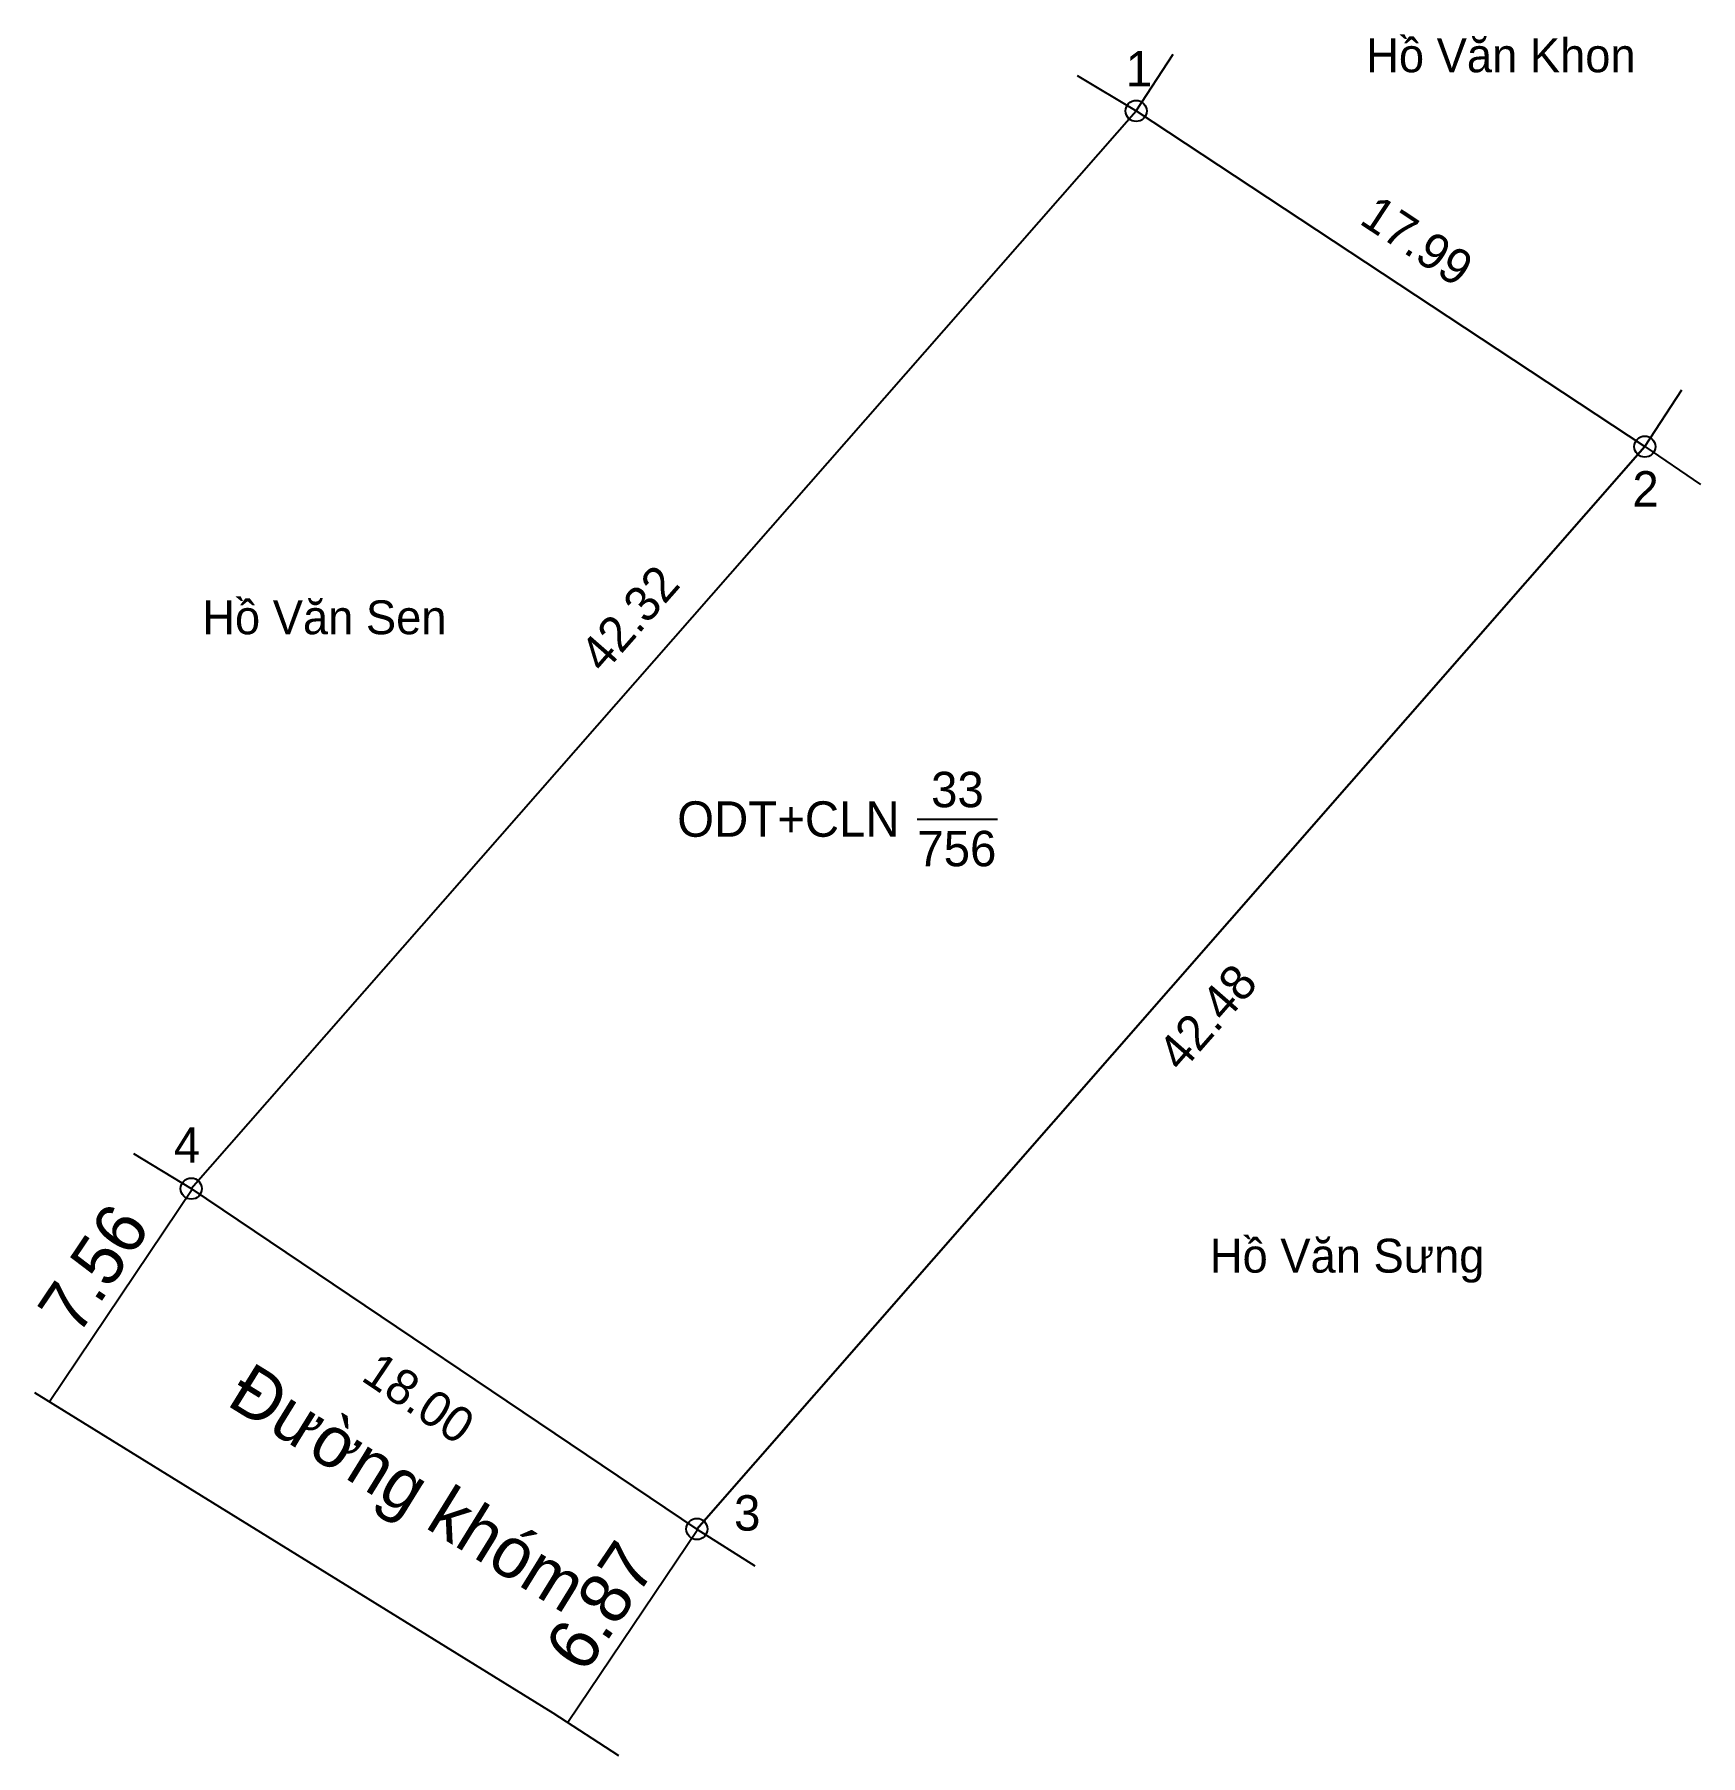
# Model space of a CAD drawing. Extents: x 535731 to 535780.2, y 1839254.6 to 1839305.4.
import ezdxf

# ---------------------------------------------------------------- set-up
doc = ezdxf.new("R2010")
doc.units = 0
for name, color, linetype in [('CanhThua', 7, 'Continuous'), ('ChieuDaiCanhThua', 7, 'Continuous'), ('Level 1', 7, 'Continuous'), ('Level 10', 7, 'Continuous'), ('Level 16', 7, 'Continuous'), ('MocDinhThua', 7, 'Continuous'), ('NhanDiaChinhThua', 7, 'Continuous'), ('SoHieuDinhThua', 7, 'Continuous')]:
    doc.layers.add(name, color=color, linetype=linetype)

msp = doc.modelspace()

# ---------------------------------------------------------------- linework, layer by layer
at = {"layer": 'CanhThua'}
for p, q in [((535735.66, 1839271.31), (535763.56, 1839303.13)), ((535763.56, 1839303.13), (535778.58, 1839293.22)), ((535778.58, 1839293.22), (535750.59, 1839261.26)), ((535750.59, 1839261.26), (535735.66, 1839271.31))]:
    msp.add_line(p, q, dxfattribs=at)
at = {"layer": 'Level 10'}
for p, q in [((535763.56, 1839303.13), (535764.652, 1839304.804)), ((535761.815, 1839304.174), (535763.56, 1839303.13)), ((535735.66, 1839271.31), (535763.56, 1839303.13)), ((535763.56, 1839303.13), (535778.58, 1839293.22)), ((535778.58, 1839293.22), (535779.673, 1839294.895)), ((535750.59, 1839261.26), (535778.58, 1839293.22)), ((535778.58, 1839293.22), (535780.226, 1839292.098)), ((535733.956, 1839272.352), (535735.66, 1839271.31)), ((535735.692, 1839271.288), (535731.471, 1839265.017)), ((535735.66, 1839271.31), (535750.59, 1839261.26)), ((535731.03, 1839265.29), (535746.34, 1839255.83)), ((535750.616, 1839261.243), (535746.779, 1839255.544)), ((535750.59, 1839261.26), (535752.299, 1839260.175)), ((535746.34, 1839255.83), (535748.273, 1839254.57))]:
    msp.add_line(p, q, dxfattribs=at)
at = {"layer": 'MocDinhThua'}
for centre in [(535763.56, 1839303.13), (535778.58, 1839293.22), (535735.66, 1839271.31), (535750.59, 1839261.26)]:
    msp.add_circle(centre, 0.312, dxfattribs=at)
at = {"layer": 'NhanDiaChinhThua'}
msp.add_line((535757.099, 1839282.223), (535759.47, 1839282.223), dxfattribs=at)

# ---------------------------------------------------------------- texts
at = {"layer": 'ChieuDaiCanhThua'}
for s, rotation, p in [('17.99', 326.5837, (535770.112, 1839299.827)), ('42.32', 48.7555, (535747.835, 1839286.488)), ('42.48', 48.7887, (535764.896, 1839274.715)), ('18.00', 326.0539, (535740.637, 1839265.672))]:
    msp.add_text(s, height=1.0457, rotation=rotation, dxfattribs=at).set_placement(p)
at = {"layer": 'Level 1'}
for s, rotation, p in [('7.56', 56.0539, (535732.302, 1839266.923)), ('Đường khóm', 328.2882, (535736.661, 1839264.943)), ('6.87', 56.0539, (535747.272, 1839256.948))]:
    msp.add_text(s, height=1.5, rotation=rotation, dxfattribs=at).set_placement(p)
at = {"layer": 'Level 16'}
for s, height, p in [('Hồ Văn Khon', 1.00002, (535770.353, 1839304.273)), ('Hồ Văn Sen', 1, (535735.986, 1839287.68)), ('Hồ Văn Sưng', 1.00002, (535765.737, 1839268.83))]:
    msp.add_text(s, height=height, dxfattribs=at).set_placement(p)
at = {"layer": 'NhanDiaChinhThua'}
for s, p in [('33', (535757.506, 1839282.572)), ('ODT+CLN', (535750.01, 1839281.7)), ('756', (535757.1, 1839280.829))]:
    msp.add_text(s, height=1.0457, dxfattribs=at).set_placement(p)
at = {"layer": 'SoHieuDinhThua'}
for s, p in [('1', (535763.256, 1839303.857)), ('2', (535778.213, 1839291.448)), ('4', (535735.146, 1839272.073)), ('3', (535751.688, 1839261.212))]:
    msp.add_text(s, height=1.046, dxfattribs=at).set_placement(p)

doc.saveas('drawing.dxf')
